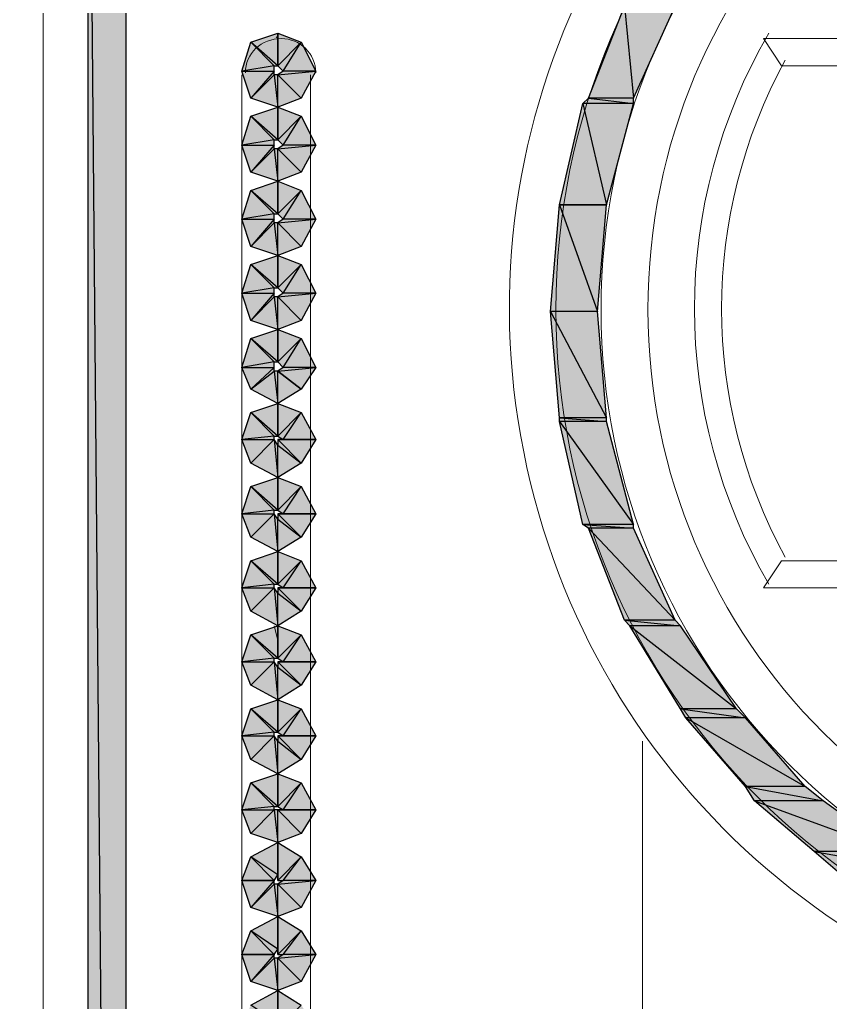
# Model space of a CAD drawing. Header units: millimetres. Extents: x 50 to 186, y -32 to 33.
# Drawn here: x 114.23 to 114.857, y -14.493 to -13.733 of the extents above; entities that cross this region are included whole.
import ezdxf

# ---------------------------------------------------------------- set-up
doc = ezdxf.new("R2010")
doc.units = ezdxf.units.MM
doc.layers.add('Prumada Eletrica', color=40, linetype='Continuous', lineweight=30)

msp = doc.modelspace()

# ---------------------------------------------------------------- hatches: boundary and pattern name
at = {"layer": 'Prumada Eletrica', "true_color": 0x000007}
h = msp.add_hatch(color=7, dxfattribs=at)
h.paths.add_polyline_path([(114.31228, -13.39693), (114.28295, -13.39693), (114.31228, -16.73937)])
h.paths.add_polyline_path([(114.28295, -13.39693), (114.31228, -16.73937), (114.28295, -16.73937)])
h = msp.add_hatch(color=7, dxfattribs=at)
h.paths.add_polyline_path([(114.7369, -13.72237), (114.69779, -13.72237), (114.70477, -13.79361)])
h.paths.add_polyline_path([(114.69779, -13.72237), (114.70477, -13.79361), (114.66985, -13.79361)])
h = msp.add_hatch(color=7, dxfattribs=at)
h.paths.add_polyline_path([(114.42961, -13.74332), (114.42961, -13.76847), (114.40866, -13.75031)])
h.paths.add_polyline_path([(114.42961, -13.76847), (114.40866, -13.75031), (114.42682, -13.76847)])
h.paths.add_polyline_path([(114.40866, -13.75031), (114.42682, -13.76847), (114.40167, -13.77266)])
h.paths.add_polyline_path([(114.42682, -13.76847), (114.40167, -13.77266), (114.42682, -13.77266)])
h.paths.add_polyline_path([(114.40167, -13.77266), (114.42682, -13.77266), (114.40866, -13.79361)])
h.paths.add_polyline_path([(114.42682, -13.77266), (114.40866, -13.79361), (114.42682, -13.77545)])
h.paths.add_polyline_path([(114.40866, -13.79361), (114.42682, -13.77545), (114.42961, -13.80059)])
h.paths.add_polyline_path([(114.42682, -13.77545), (114.42961, -13.80059), (114.42961, -13.77545)])
h.paths.add_polyline_path([(114.42961, -13.80059), (114.42961, -13.77545), (114.44777, -13.79361)])
h = msp.add_hatch(color=7, dxfattribs=at)
h.paths.add_polyline_path([(114.45894, -13.77266), (114.4338, -13.77266), (114.44777, -13.75031)])
h.paths.add_polyline_path([(114.4338, -13.77266), (114.44777, -13.75031), (114.42961, -13.76847)])
h.paths.add_polyline_path([(114.44777, -13.75031), (114.42961, -13.76847), (114.42961, -13.74332)])
h = msp.add_hatch(color=7, dxfattribs=at)
h.paths.add_polyline_path([(114.44777, -13.79361), (114.42961, -13.77545), (114.45894, -13.77266)])
h.paths.add_polyline_path([(114.42961, -13.77545), (114.45894, -13.77266), (114.4338, -13.77266)])
h = msp.add_hatch(color=7, dxfattribs=at)
h.paths.add_polyline_path([(114.70477, -13.7978), (114.66566, -13.7978), (114.68382, -13.87602)])
h.paths.add_polyline_path([(114.66566, -13.7978), (114.68382, -13.87602), (114.6475, -13.87602)])
h = msp.add_hatch(color=7, dxfattribs=at)
h.paths.add_polyline_path([(114.70477, -13.79361), (114.66985, -13.79361), (114.70477, -13.7978)])
h.paths.add_polyline_path([(114.66985, -13.79361), (114.70477, -13.7978), (114.66566, -13.7978)])
h = msp.add_hatch(color=7, dxfattribs=at)
h.paths.add_polyline_path([(114.42961, -13.80059), (114.42961, -13.82573), (114.40866, -13.80757)])
h.paths.add_polyline_path([(114.42961, -13.82573), (114.40866, -13.80757), (114.42682, -13.82573)])
h.paths.add_polyline_path([(114.40866, -13.80757), (114.42682, -13.82573), (114.40167, -13.82992)])
h.paths.add_polyline_path([(114.42682, -13.82573), (114.40167, -13.82992), (114.42682, -13.82992)])
h.paths.add_polyline_path([(114.40167, -13.82992), (114.42682, -13.82992), (114.40866, -13.85087)])
h.paths.add_polyline_path([(114.42682, -13.82992), (114.40866, -13.85087), (114.42682, -13.83272)])
h.paths.add_polyline_path([(114.40866, -13.85087), (114.42682, -13.83272), (114.42961, -13.85786)])
h.paths.add_polyline_path([(114.42682, -13.83272), (114.42961, -13.85786), (114.42961, -13.83272)])
h.paths.add_polyline_path([(114.42961, -13.85786), (114.42961, -13.83272), (114.44777, -13.85087)])
h = msp.add_hatch(color=7, dxfattribs=at)
h.paths.add_polyline_path([(114.45894, -13.82992), (114.4338, -13.82992), (114.44777, -13.80757)])
h.paths.add_polyline_path([(114.4338, -13.82992), (114.44777, -13.80757), (114.42961, -13.82573)])
h.paths.add_polyline_path([(114.44777, -13.80757), (114.42961, -13.82573), (114.42961, -13.80059)])
h = msp.add_hatch(color=7, dxfattribs=at)
h.paths.add_polyline_path([(114.44777, -13.85087), (114.42961, -13.83272), (114.45894, -13.82992)])
h.paths.add_polyline_path([(114.42961, -13.83272), (114.45894, -13.82992), (114.4338, -13.82992)])
h = msp.add_hatch(color=7, dxfattribs=at)
h.paths.add_polyline_path([(114.42961, -13.85786), (114.42961, -13.883), (114.40866, -13.86484)])
h.paths.add_polyline_path([(114.42961, -13.883), (114.40866, -13.86484), (114.42682, -13.883)])
h.paths.add_polyline_path([(114.40866, -13.86484), (114.42682, -13.883), (114.40167, -13.88719)])
h.paths.add_polyline_path([(114.42682, -13.883), (114.40167, -13.88719), (114.42682, -13.88719)])
h.paths.add_polyline_path([(114.40167, -13.88719), (114.42682, -13.88719), (114.40866, -13.90814)])
h.paths.add_polyline_path([(114.42682, -13.88719), (114.40866, -13.90814), (114.42682, -13.88998)])
h.paths.add_polyline_path([(114.40866, -13.90814), (114.42682, -13.88998), (114.42961, -13.91512)])
h.paths.add_polyline_path([(114.42682, -13.88998), (114.42961, -13.91512), (114.42961, -13.88998)])
h.paths.add_polyline_path([(114.42961, -13.91512), (114.42961, -13.88998), (114.44777, -13.90814)])
h = msp.add_hatch(color=7, dxfattribs=at)
h.paths.add_polyline_path([(114.45894, -13.88719), (114.4338, -13.88719), (114.44777, -13.86484)])
h.paths.add_polyline_path([(114.4338, -13.88719), (114.44777, -13.86484), (114.42961, -13.883)])
h.paths.add_polyline_path([(114.44777, -13.86484), (114.42961, -13.883), (114.42961, -13.85786)])
h = msp.add_hatch(color=7, dxfattribs=at)
h.paths.add_polyline_path([(114.68382, -13.87602), (114.6475, -13.87602), (114.67684, -13.95842)])
h.paths.add_polyline_path([(114.6475, -13.87602), (114.67684, -13.95842), (114.64052, -13.95842)])
h = msp.add_hatch(color=7, dxfattribs=at)
h.paths.add_polyline_path([(114.44777, -13.90814), (114.42961, -13.88998), (114.45894, -13.88719)])
h.paths.add_polyline_path([(114.42961, -13.88998), (114.45894, -13.88719), (114.4338, -13.88719)])
h = msp.add_hatch(color=7, dxfattribs=at)
h.paths.add_polyline_path([(114.42961, -13.91512), (114.42961, -13.94027), (114.40866, -13.92211)])
h.paths.add_polyline_path([(114.42961, -13.94027), (114.40866, -13.92211), (114.42682, -13.94027)])
h.paths.add_polyline_path([(114.40866, -13.92211), (114.42682, -13.94027), (114.40167, -13.94446)])
h.paths.add_polyline_path([(114.42682, -13.94027), (114.40167, -13.94446), (114.42682, -13.94446)])
h.paths.add_polyline_path([(114.40167, -13.94446), (114.42682, -13.94446), (114.40866, -13.96541)])
h.paths.add_polyline_path([(114.42682, -13.94446), (114.40866, -13.96541), (114.42682, -13.94725)])
h.paths.add_polyline_path([(114.40866, -13.96541), (114.42682, -13.94725), (114.42961, -13.97239)])
h.paths.add_polyline_path([(114.42682, -13.94725), (114.42961, -13.97239), (114.42961, -13.94725)])
h.paths.add_polyline_path([(114.42961, -13.97239), (114.42961, -13.94725), (114.44777, -13.96541)])
h = msp.add_hatch(color=7, dxfattribs=at)
h.paths.add_polyline_path([(114.45894, -13.94446), (114.4338, -13.94446), (114.44777, -13.92211)])
h.paths.add_polyline_path([(114.4338, -13.94446), (114.44777, -13.92211), (114.42961, -13.94027)])
h.paths.add_polyline_path([(114.44777, -13.92211), (114.42961, -13.94027), (114.42961, -13.91512)])
h = msp.add_hatch(color=7, dxfattribs=at)
h.paths.add_polyline_path([(114.44777, -13.96541), (114.42961, -13.94725), (114.45894, -13.94446)])
h.paths.add_polyline_path([(114.42961, -13.94725), (114.45894, -13.94446), (114.4338, -13.94446)])
h = msp.add_hatch(color=7, dxfattribs=at)
h.paths.add_polyline_path([(114.67684, -13.95842), (114.64052, -13.95842), (114.68382, -14.04083)])
h.paths.add_polyline_path([(114.64052, -13.95842), (114.68382, -14.04083), (114.6475, -14.04083)])
h = msp.add_hatch(color=7, dxfattribs=at)
h.paths.add_polyline_path([(114.42961, -13.97239), (114.42961, -13.99753), (114.40866, -13.97938)])
h.paths.add_polyline_path([(114.42961, -13.99753), (114.40866, -13.97938), (114.42682, -13.99753)])
h.paths.add_polyline_path([(114.40866, -13.97938), (114.42682, -13.99753), (114.40167, -14.00172)])
h.paths.add_polyline_path([(114.42682, -13.99753), (114.40167, -14.00172), (114.42682, -14.00172)])
h.paths.add_polyline_path([(114.40167, -14.00172), (114.42682, -14.00172), (114.40866, -14.01848)])
h.paths.add_polyline_path([(114.42682, -14.00172), (114.40866, -14.01848), (114.42682, -14.00452)])
h.paths.add_polyline_path([(114.40866, -14.01848), (114.42682, -14.00452), (114.42961, -14.02966)])
h.paths.add_polyline_path([(114.42682, -14.00452), (114.42961, -14.02966), (114.42961, -14.00452)])
h.paths.add_polyline_path([(114.42961, -14.02966), (114.42961, -14.00452), (114.44777, -14.01848)])
h = msp.add_hatch(color=7, dxfattribs=at)
h.paths.add_polyline_path([(114.45894, -14.00172), (114.4338, -14.00172), (114.44777, -13.97938)])
h.paths.add_polyline_path([(114.4338, -14.00172), (114.44777, -13.97938), (114.42961, -13.99753)])
h.paths.add_polyline_path([(114.44777, -13.97938), (114.42961, -13.99753), (114.42961, -13.97239)])
h = msp.add_hatch(color=7, dxfattribs=at)
h.paths.add_polyline_path([(114.44777, -14.01848), (114.42961, -14.00452), (114.45894, -14.00172)])
h.paths.add_polyline_path([(114.42961, -14.00452), (114.45894, -14.00172), (114.4338, -14.00172)])
h = msp.add_hatch(color=7, dxfattribs=at)
h.paths.add_polyline_path([(114.42961, -14.02966), (114.42961, -14.0548), (114.40866, -14.03664)])
h.paths.add_polyline_path([(114.42961, -14.0548), (114.40866, -14.03664), (114.42682, -14.0548)])
h.paths.add_polyline_path([(114.40866, -14.03664), (114.42682, -14.0548), (114.40167, -14.05759)])
h.paths.add_polyline_path([(114.42682, -14.0548), (114.40167, -14.05759), (114.42682, -14.05759)])
h.paths.add_polyline_path([(114.40167, -14.05759), (114.42682, -14.05759), (114.40866, -14.07575)])
h = msp.add_hatch(color=7, dxfattribs=at)
h.paths.add_polyline_path([(114.45894, -14.05759), (114.4338, -14.05759), (114.44777, -14.03664)])
h.paths.add_polyline_path([(114.4338, -14.05759), (114.44777, -14.03664), (114.42961, -14.0548)])
h.paths.add_polyline_path([(114.44777, -14.03664), (114.42961, -14.0548), (114.42961, -14.02966)])
h = msp.add_hatch(color=7, dxfattribs=at)
h.paths.add_polyline_path([(114.68382, -14.04083), (114.6475, -14.04083), (114.68382, -14.04363)])
h.paths.add_polyline_path([(114.6475, -14.04083), (114.68382, -14.04363), (114.6475, -14.04363)])
h = msp.add_hatch(color=7, dxfattribs=at)
h.paths.add_polyline_path([(114.68382, -14.04363), (114.6475, -14.04363), (114.70477, -14.12324)])
h.paths.add_polyline_path([(114.6475, -14.04363), (114.70477, -14.12324), (114.66566, -14.12324)])
h = msp.add_hatch(color=7, dxfattribs=at)
h.paths.add_polyline_path([(114.40866, -14.07575), (114.42682, -14.05759), (114.42961, -14.08693)])
h.paths.add_polyline_path([(114.42682, -14.05759), (114.42961, -14.08693), (114.42961, -14.06178)])
h.paths.add_polyline_path([(114.42961, -14.08693), (114.42961, -14.06178), (114.44777, -14.07575)])
h.paths.add_polyline_path([(114.42961, -14.06178), (114.44777, -14.07575), (114.42961, -14.05759)])
h.paths.add_polyline_path([(114.44777, -14.07575), (114.42961, -14.05759), (114.45894, -14.05759)])
h.paths.add_polyline_path([(114.42961, -14.05759), (114.45894, -14.05759), (114.4338, -14.05759)])
h = msp.add_hatch(color=7, dxfattribs=at)
h.paths.add_polyline_path([(114.42961, -14.08693), (114.42961, -14.11207), (114.40866, -14.09391)])
h.paths.add_polyline_path([(114.42961, -14.11207), (114.40866, -14.09391), (114.42682, -14.11207)])
h.paths.add_polyline_path([(114.40866, -14.09391), (114.42682, -14.11207), (114.40167, -14.11486)])
h.paths.add_polyline_path([(114.42682, -14.11207), (114.40167, -14.11486), (114.42682, -14.11486)])
h.paths.add_polyline_path([(114.40167, -14.11486), (114.42682, -14.11486), (114.40866, -14.13302)])
h = msp.add_hatch(color=7, dxfattribs=at)
h.paths.add_polyline_path([(114.45894, -14.11486), (114.4338, -14.11486), (114.44777, -14.09391)])
h.paths.add_polyline_path([(114.4338, -14.11486), (114.44777, -14.09391), (114.42961, -14.11207)])
h.paths.add_polyline_path([(114.44777, -14.09391), (114.42961, -14.11207), (114.42961, -14.08693)])
h = msp.add_hatch(color=7, dxfattribs=at)
h.paths.add_polyline_path([(114.40866, -14.13302), (114.42682, -14.11486), (114.42961, -14.14419)])
h.paths.add_polyline_path([(114.42682, -14.11486), (114.42961, -14.14419), (114.42961, -14.11905)])
h.paths.add_polyline_path([(114.42961, -14.14419), (114.42961, -14.11905), (114.44777, -14.13302)])
h.paths.add_polyline_path([(114.42961, -14.11905), (114.44777, -14.13302), (114.42961, -14.11486)])
h.paths.add_polyline_path([(114.44777, -14.13302), (114.42961, -14.11486), (114.45894, -14.11486)])
h.paths.add_polyline_path([(114.42961, -14.11486), (114.45894, -14.11486), (114.4338, -14.11486)])
h = msp.add_hatch(color=7, dxfattribs=at)
h.paths.add_polyline_path([(114.70477, -14.12324), (114.66566, -14.12324), (114.70477, -14.12604)])
h.paths.add_polyline_path([(114.66566, -14.12324), (114.70477, -14.12604), (114.66985, -14.12604)])
h = msp.add_hatch(color=7, dxfattribs=at)
h.paths.add_polyline_path([(114.70477, -14.12604), (114.66985, -14.12604), (114.7369, -14.19727)])
h.paths.add_polyline_path([(114.66985, -14.12604), (114.7369, -14.19727), (114.69779, -14.19727)])
h = msp.add_hatch(color=7, dxfattribs=at)
h.paths.add_polyline_path([(114.42961, -14.14419), (114.42961, -14.16933), (114.40866, -14.15118)])
h.paths.add_polyline_path([(114.42961, -14.16933), (114.40866, -14.15118), (114.42682, -14.16933)])
h.paths.add_polyline_path([(114.40866, -14.15118), (114.42682, -14.16933), (114.40167, -14.17213)])
h.paths.add_polyline_path([(114.42682, -14.16933), (114.40167, -14.17213), (114.42682, -14.17213)])
h.paths.add_polyline_path([(114.40167, -14.17213), (114.42682, -14.17213), (114.40866, -14.19029)])
h = msp.add_hatch(color=7, dxfattribs=at)
h.paths.add_polyline_path([(114.45894, -14.17213), (114.4338, -14.17213), (114.44777, -14.15118)])
h.paths.add_polyline_path([(114.4338, -14.17213), (114.44777, -14.15118), (114.42961, -14.16933)])
h.paths.add_polyline_path([(114.44777, -14.15118), (114.42961, -14.16933), (114.42961, -14.14419)])
h = msp.add_hatch(color=7, dxfattribs=at)
h.paths.add_polyline_path([(114.40866, -14.19029), (114.42682, -14.17213), (114.42961, -14.20146)])
h.paths.add_polyline_path([(114.42682, -14.17213), (114.42961, -14.20146), (114.42961, -14.17632)])
h.paths.add_polyline_path([(114.42961, -14.20146), (114.42961, -14.17632), (114.44777, -14.19029)])
h.paths.add_polyline_path([(114.42961, -14.17632), (114.44777, -14.19029), (114.42961, -14.17213)])
h.paths.add_polyline_path([(114.44777, -14.19029), (114.42961, -14.17213), (114.45894, -14.17213)])
h.paths.add_polyline_path([(114.42961, -14.17213), (114.45894, -14.17213), (114.4338, -14.17213)])
h = msp.add_hatch(color=7, dxfattribs=at)
h.paths.add_polyline_path([(114.7369, -14.19727), (114.69779, -14.19727), (114.74109, -14.20146)])
h.paths.add_polyline_path([(114.69779, -14.19727), (114.74109, -14.20146), (114.70198, -14.20146)])
h = msp.add_hatch(color=7, dxfattribs=at)
h.paths.add_polyline_path([(114.42961, -14.20146), (114.42961, -14.2266), (114.40866, -14.20844)])
h.paths.add_polyline_path([(114.42961, -14.2266), (114.40866, -14.20844), (114.42682, -14.2266)])
h.paths.add_polyline_path([(114.40866, -14.20844), (114.42682, -14.2266), (114.40167, -14.2294)])
h.paths.add_polyline_path([(114.42682, -14.2266), (114.40167, -14.2294), (114.42682, -14.2294)])
h.paths.add_polyline_path([(114.40167, -14.2294), (114.42682, -14.2294), (114.40866, -14.24755)])
h = msp.add_hatch(color=7, dxfattribs=at)
h.paths.add_polyline_path([(114.45894, -14.2294), (114.4338, -14.2294), (114.44777, -14.20844)])
h.paths.add_polyline_path([(114.4338, -14.2294), (114.44777, -14.20844), (114.42961, -14.2266)])
h.paths.add_polyline_path([(114.44777, -14.20844), (114.42961, -14.2266), (114.42961, -14.20146)])
h = msp.add_hatch(color=7, dxfattribs=at)
h.paths.add_polyline_path([(114.74109, -14.20146), (114.70198, -14.20146), (114.78439, -14.26571)])
h.paths.add_polyline_path([(114.70198, -14.20146), (114.78439, -14.26571), (114.74109, -14.26571)])
h = msp.add_hatch(color=7, dxfattribs=at)
h.paths.add_polyline_path([(114.40866, -14.24755), (114.42682, -14.2294), (114.42961, -14.25873)])
h.paths.add_polyline_path([(114.42682, -14.2294), (114.42961, -14.25873), (114.42961, -14.23359)])
h.paths.add_polyline_path([(114.42961, -14.25873), (114.42961, -14.23359), (114.44777, -14.24755)])
h.paths.add_polyline_path([(114.42961, -14.23359), (114.44777, -14.24755), (114.42961, -14.2294)])
h.paths.add_polyline_path([(114.44777, -14.24755), (114.42961, -14.2294), (114.45894, -14.2294)])
h.paths.add_polyline_path([(114.42961, -14.2294), (114.45894, -14.2294), (114.4338, -14.2294)])
h = msp.add_hatch(color=7, dxfattribs=at)
h.paths.add_polyline_path([(114.42961, -14.25873), (114.42961, -14.28387), (114.40866, -14.26571)])
h.paths.add_polyline_path([(114.42961, -14.28387), (114.40866, -14.26571), (114.42682, -14.28387)])
h.paths.add_polyline_path([(114.40866, -14.26571), (114.42682, -14.28387), (114.40167, -14.28666)])
h.paths.add_polyline_path([(114.42682, -14.28387), (114.40167, -14.28666), (114.42682, -14.28666)])
h.paths.add_polyline_path([(114.40167, -14.28666), (114.42682, -14.28666), (114.40866, -14.30482)])
h = msp.add_hatch(color=7, dxfattribs=at)
h.paths.add_polyline_path([(114.45894, -14.28666), (114.4338, -14.28666), (114.44777, -14.26571)])
h.paths.add_polyline_path([(114.4338, -14.28666), (114.44777, -14.26571), (114.42961, -14.28387)])
h.paths.add_polyline_path([(114.44777, -14.26571), (114.42961, -14.28387), (114.42961, -14.25873)])
h = msp.add_hatch(color=7, dxfattribs=at)
h.paths.add_polyline_path([(114.78439, -14.26571), (114.74109, -14.26571), (114.79137, -14.27269)])
h.paths.add_polyline_path([(114.74109, -14.26571), (114.79137, -14.27269), (114.74528, -14.27269)])
h = msp.add_hatch(color=7, dxfattribs=at)
h.paths.add_polyline_path([(114.79137, -14.27269), (114.74528, -14.27269), (114.83746, -14.32577)])
h.paths.add_polyline_path([(114.74528, -14.27269), (114.83746, -14.32577), (114.79137, -14.32577)])
h = msp.add_hatch(color=7, dxfattribs=at)
h.paths.add_polyline_path([(114.40866, -14.30482), (114.42682, -14.28666), (114.42961, -14.31599)])
h.paths.add_polyline_path([(114.42682, -14.28666), (114.42961, -14.31599), (114.42961, -14.29085)])
h.paths.add_polyline_path([(114.42961, -14.31599), (114.42961, -14.29085), (114.44777, -14.30482)])
h.paths.add_polyline_path([(114.42961, -14.29085), (114.44777, -14.30482), (114.42961, -14.28666)])
h.paths.add_polyline_path([(114.44777, -14.30482), (114.42961, -14.28666), (114.45894, -14.28666)])
h.paths.add_polyline_path([(114.42961, -14.28666), (114.45894, -14.28666), (114.4338, -14.28666)])
h = msp.add_hatch(color=7, dxfattribs=at)
h.paths.add_polyline_path([(114.42961, -14.31599), (114.42961, -14.34114), (114.40866, -14.32298)])
h.paths.add_polyline_path([(114.42961, -14.34114), (114.40866, -14.32298), (114.42682, -14.34114)])
h.paths.add_polyline_path([(114.40866, -14.32298), (114.42682, -14.34114), (114.40167, -14.34393)])
h.paths.add_polyline_path([(114.42682, -14.34114), (114.40167, -14.34393), (114.42682, -14.34393)])
h.paths.add_polyline_path([(114.40167, -14.34393), (114.42682, -14.34393), (114.40866, -14.36209)])
h = msp.add_hatch(color=7, dxfattribs=at)
h.paths.add_polyline_path([(114.45894, -14.34393), (114.4338, -14.34393), (114.44777, -14.32298)])
h.paths.add_polyline_path([(114.4338, -14.34393), (114.44777, -14.32298), (114.42961, -14.34114)])
h.paths.add_polyline_path([(114.44777, -14.32298), (114.42961, -14.34114), (114.42961, -14.31599)])
h = msp.add_hatch(color=7, dxfattribs=at)
h.paths.add_polyline_path([(114.83746, -14.32577), (114.79137, -14.32577), (114.85143, -14.33695)])
h.paths.add_polyline_path([(114.79137, -14.32577), (114.85143, -14.33695), (114.79835, -14.33695)])
h = msp.add_hatch(color=7, dxfattribs=at)
h.paths.add_polyline_path([(114.85143, -14.33695), (114.79835, -14.33695), (114.9059, -14.37605)])
h.paths.add_polyline_path([(114.79835, -14.33695), (114.9059, -14.37605), (114.84445, -14.37605)])
h = msp.add_hatch(color=7, dxfattribs=at)
h.paths.add_polyline_path([(114.40866, -14.36209), (114.42682, -14.34393), (114.42961, -14.36907)])
h.paths.add_polyline_path([(114.42682, -14.34393), (114.42961, -14.36907), (114.42961, -14.34393)])
h.paths.add_polyline_path([(114.42961, -14.36907), (114.42961, -14.34393), (114.44777, -14.36209)])
h = msp.add_hatch(color=7, dxfattribs=at)
h.paths.add_polyline_path([(114.44777, -14.36209), (114.42961, -14.34393), (114.45894, -14.34393)])
h.paths.add_polyline_path([(114.42961, -14.34393), (114.45894, -14.34393), (114.4338, -14.34393)])
h = msp.add_hatch(color=7, dxfattribs=at)
h.paths.add_polyline_path([(114.45894, -14.3984), (114.4338, -14.3984), (114.44777, -14.38025)])
h.paths.add_polyline_path([(114.4338, -14.3984), (114.44777, -14.38025), (114.42961, -14.3984)])
h.paths.add_polyline_path([(114.44777, -14.38025), (114.42961, -14.3984), (114.42961, -14.36907)])
h.paths.add_polyline_path([(114.42961, -14.3984), (114.42961, -14.36907), (114.42961, -14.39421)])
h.paths.add_polyline_path([(114.42961, -14.36907), (114.42961, -14.39421), (114.40866, -14.38025)])
h.paths.add_polyline_path([(114.42961, -14.39421), (114.40866, -14.38025), (114.42682, -14.3984)])
h.paths.add_polyline_path([(114.40866, -14.38025), (114.42682, -14.3984), (114.40167, -14.3984)])
h = msp.add_hatch(color=7, dxfattribs=at)
h.paths.add_polyline_path([(114.9059, -14.37605), (114.84445, -14.37605), (114.93105, -14.39142)])
h.paths.add_polyline_path([(114.84445, -14.37605), (114.93105, -14.39142), (114.8626, -14.39142)])
h = msp.add_hatch(color=7, dxfattribs=at)
h.paths.add_polyline_path([(114.40167, -14.3984), (114.42682, -14.3984), (114.40866, -14.41935)])
h.paths.add_polyline_path([(114.42682, -14.3984), (114.40866, -14.41935), (114.42682, -14.4012)])
h.paths.add_polyline_path([(114.40866, -14.41935), (114.42682, -14.4012), (114.42961, -14.42634)])
h.paths.add_polyline_path([(114.42682, -14.4012), (114.42961, -14.42634), (114.42961, -14.4012)])
h.paths.add_polyline_path([(114.42961, -14.42634), (114.42961, -14.4012), (114.44777, -14.41935)])
h = msp.add_hatch(color=7, dxfattribs=at)
h.paths.add_polyline_path([(114.44777, -14.41935), (114.42961, -14.4012), (114.45894, -14.3984)])
h.paths.add_polyline_path([(114.42961, -14.4012), (114.45894, -14.3984), (114.4338, -14.3984)])
h = msp.add_hatch(color=7, dxfattribs=at)
h.paths.add_polyline_path([(114.45894, -14.45567), (114.4338, -14.45567), (114.44777, -14.43751)])
h.paths.add_polyline_path([(114.4338, -14.45567), (114.44777, -14.43751), (114.42961, -14.45567)])
h.paths.add_polyline_path([(114.44777, -14.43751), (114.42961, -14.45567), (114.42961, -14.42634)])
h.paths.add_polyline_path([(114.42961, -14.45567), (114.42961, -14.42634), (114.42961, -14.45148)])
h.paths.add_polyline_path([(114.42961, -14.42634), (114.42961, -14.45148), (114.40866, -14.43751)])
h.paths.add_polyline_path([(114.42961, -14.45148), (114.40866, -14.43751), (114.42682, -14.45567)])
h.paths.add_polyline_path([(114.40866, -14.43751), (114.42682, -14.45567), (114.40167, -14.45567)])
h = msp.add_hatch(color=7, dxfattribs=at)
h.paths.add_polyline_path([(114.40167, -14.45567), (114.42682, -14.45567), (114.40866, -14.47662)])
h.paths.add_polyline_path([(114.42682, -14.45567), (114.40866, -14.47662), (114.42682, -14.45846)])
h.paths.add_polyline_path([(114.40866, -14.47662), (114.42682, -14.45846), (114.42961, -14.48361)])
h.paths.add_polyline_path([(114.42682, -14.45846), (114.42961, -14.48361), (114.42961, -14.45846)])
h.paths.add_polyline_path([(114.42961, -14.48361), (114.42961, -14.45846), (114.44777, -14.47662)])
h = msp.add_hatch(color=7, dxfattribs=at)
h.paths.add_polyline_path([(114.44777, -14.47662), (114.42961, -14.45846), (114.45894, -14.45567)])
h.paths.add_polyline_path([(114.42961, -14.45846), (114.45894, -14.45567), (114.4338, -14.45567)])
h = msp.add_hatch(color=7, dxfattribs=at)
h.paths.add_polyline_path([(114.45894, -14.51294), (114.4338, -14.51294), (114.44777, -14.49478)])
h.paths.add_polyline_path([(114.4338, -14.51294), (114.44777, -14.49478), (114.42961, -14.51294)])
h.paths.add_polyline_path([(114.44777, -14.49478), (114.42961, -14.51294), (114.42961, -14.48361)])
h.paths.add_polyline_path([(114.42961, -14.51294), (114.42961, -14.48361), (114.42961, -14.50875)])
h.paths.add_polyline_path([(114.42961, -14.48361), (114.42961, -14.50875), (114.40866, -14.49478)])
h.paths.add_polyline_path([(114.42961, -14.50875), (114.40866, -14.49478), (114.42682, -14.51294)])
h.paths.add_polyline_path([(114.40866, -14.49478), (114.42682, -14.51294), (114.40167, -14.51294)])

# ---------------------------------------------------------------- linework, layer by layer
at = {"layer": 'Prumada Eletrica', "color": 7, "linetype": 'Continuous', "lineweight": 20, "true_color": 0x000007}
for points in [[(112.39174, -13.03237), (114.24803, -13.03237), (114.24803, -16.73937), (112.39174, -16.73937)], [(114.24803, -13.03237), (116.10013, -13.03237), (116.10013, -16.73937), (114.24803, -16.73937)]]:
    msp.add_lwpolyline(points, close=True, dxfattribs=at)
for points in [[(114.31228, -16.73937), (114.31228, -13.18183), (114.31228, -13.18183)], [(114.24803, -13.26144), (114.24803, -16.73937), (112.39174, -16.73937), (112.39174, -13.26144)], [(116.10013, -13.26144), (116.10013, -16.73937), (114.24803, -16.73937), (114.24803, -13.26144)], [(114.28295, -13.39693), (114.28295, -16.73937), (114.31228, -16.73937), (114.26898, -16.73937)], [(114.42961, -13.74751), (114.42821, -13.74612), (114.42821, -13.74612)], [(114.8193, -13.76847), (114.80534, -13.74751), (114.80534, -13.74751)], [(114.80534, -13.74751), (115.54562, -13.74751), (115.54562, -13.74751)], [(114.40167, -14.68334), (114.40167, -13.77545), (114.40167, -13.77545)], [(114.45475, -13.77545), (114.45475, -14.68334), (114.45475, -14.68334)], [(114.8193, -13.76847), (115.53445, -13.76847), (115.53445, -13.76847)], [(114.8193, -14.15118), (114.80534, -14.17213), (114.80534, -14.17213)], [(115.53445, -14.15118), (114.8193, -14.15118), (114.8193, -14.15118)], [(115.54562, -14.17213), (114.80534, -14.17213), (114.80534, -14.17213)], [(114.80534, -14.17213), (115.16291, -14.17213), (115.16291, -14.17213)], [(114.42961, -14.21263), (114.42682, -14.20146), (114.42682, -14.20146)], [(114.71175, -14.63725), (114.71175, -14.29085), (114.71175, -14.29085)]]:
    msp.add_lwpolyline(points, dxfattribs=at)
at = {"layer": 'Prumada Eletrica', "color": 7, "linetype": 'Continuous', "lineweight": -2, "true_color": 0x000007}
for points in [[(114.31228, -13.39693), (114.28295, -13.39693), (114.31228, -16.73937)], [(114.28295, -13.39693), (114.31228, -16.73937), (114.28295, -16.73937)], [(114.69779, -13.72237), (114.70477, -13.79361), (114.66985, -13.79361)], [(114.7369, -13.72237), (114.69779, -13.72237), (114.70477, -13.79361)], [(114.42961, -13.74332), (114.42961, -13.76847), (114.40866, -13.75031)], [(114.44777, -13.75031), (114.42961, -13.76847), (114.42961, -13.74332)], [(114.40866, -13.75031), (114.42682, -13.76847), (114.40167, -13.77266)], [(114.42961, -13.76847), (114.40866, -13.75031), (114.42682, -13.76847)], [(114.4338, -13.77266), (114.44777, -13.75031), (114.42961, -13.76847)], [(114.45894, -13.77266), (114.4338, -13.77266), (114.44777, -13.75031)], [(114.42682, -13.76847), (114.40167, -13.77266), (114.42682, -13.77266)], [(114.40167, -13.77266), (114.42682, -13.77266), (114.40866, -13.79361)], [(114.42682, -13.77266), (114.40866, -13.79361), (114.42682, -13.77545)], [(114.40866, -13.79361), (114.42682, -13.77545), (114.42961, -13.80059)], [(114.42682, -13.77545), (114.42961, -13.80059), (114.42961, -13.77545)], [(114.44777, -13.79361), (114.42961, -13.77545), (114.45894, -13.77266)], [(114.42961, -13.77545), (114.45894, -13.77266), (114.4338, -13.77266)], [(114.42961, -13.80059), (114.42961, -13.77545), (114.44777, -13.79361)], [(114.66566, -13.7978), (114.68382, -13.87602), (114.6475, -13.87602)], [(114.66985, -13.79361), (114.70477, -13.7978), (114.66566, -13.7978)], [(114.70477, -13.7978), (114.66566, -13.7978), (114.68382, -13.87602)], [(114.70477, -13.79361), (114.66985, -13.79361), (114.70477, -13.7978)], [(114.42961, -13.80059), (114.42961, -13.82573), (114.40866, -13.80757)], [(114.44777, -13.80757), (114.42961, -13.82573), (114.42961, -13.80059)], [(114.40866, -13.80757), (114.42682, -13.82573), (114.40167, -13.82992)], [(114.42961, -13.82573), (114.40866, -13.80757), (114.42682, -13.82573)], [(114.4338, -13.82992), (114.44777, -13.80757), (114.42961, -13.82573)], [(114.45894, -13.82992), (114.4338, -13.82992), (114.44777, -13.80757)], [(114.42682, -13.82573), (114.40167, -13.82992), (114.42682, -13.82992)], [(114.40167, -13.82992), (114.42682, -13.82992), (114.40866, -13.85087)], [(114.42682, -13.82992), (114.40866, -13.85087), (114.42682, -13.83272)], [(114.40866, -13.85087), (114.42682, -13.83272), (114.42961, -13.85786)], [(114.42682, -13.83272), (114.42961, -13.85786), (114.42961, -13.83272)], [(114.44777, -13.85087), (114.42961, -13.83272), (114.45894, -13.82992)], [(114.42961, -13.83272), (114.45894, -13.82992), (114.4338, -13.82992)], [(114.42961, -13.85786), (114.42961, -13.83272), (114.44777, -13.85087)], [(114.42961, -13.85786), (114.42961, -13.883), (114.40866, -13.86484)], [(114.44777, -13.86484), (114.42961, -13.883), (114.42961, -13.85786)], [(114.40866, -13.86484), (114.42682, -13.883), (114.40167, -13.88719)], [(114.42961, -13.883), (114.40866, -13.86484), (114.42682, -13.883)], [(114.4338, -13.88719), (114.44777, -13.86484), (114.42961, -13.883)], [(114.45894, -13.88719), (114.4338, -13.88719), (114.44777, -13.86484)], [(114.6475, -13.87602), (114.67684, -13.95842), (114.64052, -13.95842)], [(114.6475, -13.87602), (114.68382, -13.87602), (114.68382, -13.87602)], [(114.68382, -13.87602), (114.68382, -13.87602), (114.6475, -13.87602)], [(114.68382, -13.87602), (114.6475, -13.87602), (114.67684, -13.95842)], [(114.42682, -13.883), (114.40167, -13.88719), (114.42682, -13.88719)], [(114.40167, -13.88719), (114.42682, -13.88719), (114.40866, -13.90814)], [(114.42682, -13.88719), (114.40866, -13.90814), (114.42682, -13.88998)], [(114.44777, -13.90814), (114.42961, -13.88998), (114.45894, -13.88719)], [(114.42961, -13.88998), (114.45894, -13.88719), (114.4338, -13.88719)], [(114.40866, -13.90814), (114.42682, -13.88998), (114.42961, -13.91512)], [(114.42682, -13.88998), (114.42961, -13.91512), (114.42961, -13.88998)], [(114.42961, -13.91512), (114.42961, -13.88998), (114.44777, -13.90814)], [(114.42961, -13.91512), (114.42961, -13.94027), (114.40866, -13.92211)], [(114.44777, -13.92211), (114.42961, -13.94027), (114.42961, -13.91512)], [(114.40866, -13.92211), (114.42682, -13.94027), (114.40167, -13.94446)], [(114.42961, -13.94027), (114.40866, -13.92211), (114.42682, -13.94027)], [(114.4338, -13.94446), (114.44777, -13.92211), (114.42961, -13.94027)], [(114.45894, -13.94446), (114.4338, -13.94446), (114.44777, -13.92211)], [(114.42682, -13.94027), (114.40167, -13.94446), (114.42682, -13.94446)], [(114.40167, -13.94446), (114.42682, -13.94446), (114.40866, -13.96541)], [(114.42682, -13.94446), (114.40866, -13.96541), (114.42682, -13.94725)], [(114.40866, -13.96541), (114.42682, -13.94725), (114.42961, -13.97239)], [(114.42682, -13.94725), (114.42961, -13.97239), (114.42961, -13.94725)], [(114.44777, -13.96541), (114.42961, -13.94725), (114.45894, -13.94446)], [(114.42961, -13.94725), (114.45894, -13.94446), (114.4338, -13.94446)], [(114.42961, -13.97239), (114.42961, -13.94725), (114.44777, -13.96541)], [(114.67684, -13.95842), (114.64052, -13.95842), (114.68382, -14.04083)], [(114.64052, -13.95842), (114.68382, -14.04083), (114.6475, -14.04083)], [(114.42961, -13.97239), (114.42961, -13.99753), (114.40866, -13.97938)], [(114.44777, -13.97938), (114.42961, -13.99753), (114.42961, -13.97239)], [(114.40866, -13.97938), (114.42682, -13.99753), (114.40167, -14.00172)], [(114.42961, -13.99753), (114.40866, -13.97938), (114.42682, -13.99753)], [(114.4338, -14.00172), (114.44777, -13.97938), (114.42961, -13.99753)], [(114.45894, -14.00172), (114.4338, -14.00172), (114.44777, -13.97938)], [(114.42682, -13.99753), (114.40167, -14.00172), (114.42682, -14.00172)], [(114.40167, -14.00172), (114.42682, -14.00172), (114.40866, -14.01848)], [(114.42682, -14.00172), (114.40866, -14.01848), (114.42682, -14.00452)], [(114.44777, -14.01848), (114.42961, -14.00452), (114.45894, -14.00172)], [(114.42961, -14.00452), (114.45894, -14.00172), (114.4338, -14.00172)], [(114.40866, -14.01848), (114.42682, -14.00452), (114.42961, -14.02966)], [(114.42682, -14.00452), (114.42961, -14.02966), (114.42961, -14.00452)], [(114.42961, -14.02966), (114.42961, -14.00452), (114.44777, -14.01848)], [(114.42961, -14.02966), (114.42961, -14.0548), (114.40866, -14.03664)], [(114.44777, -14.03664), (114.42961, -14.0548), (114.42961, -14.02966)], [(114.40866, -14.03664), (114.42682, -14.0548), (114.40167, -14.05759)], [(114.42961, -14.0548), (114.40866, -14.03664), (114.42682, -14.0548)], [(114.4338, -14.05759), (114.44777, -14.03664), (114.42961, -14.0548)], [(114.45894, -14.05759), (114.4338, -14.05759), (114.44777, -14.03664)], [(114.68382, -14.04083), (114.6475, -14.04083), (114.68382, -14.04363)], [(114.6475, -14.04083), (114.68382, -14.04363), (114.6475, -14.04363)], [(114.68382, -14.04363), (114.6475, -14.04363), (114.70477, -14.12324)], [(114.6475, -14.04363), (114.70477, -14.12324), (114.66566, -14.12324)], [(114.42682, -14.0548), (114.40167, -14.05759), (114.42682, -14.05759)], [(114.40167, -14.05759), (114.42682, -14.05759), (114.40866, -14.07575)], [(114.40866, -14.07575), (114.42682, -14.05759), (114.42961, -14.08693)], [(114.42682, -14.05759), (114.42961, -14.08693), (114.42961, -14.06178)], [(114.42961, -14.06178), (114.44777, -14.07575), (114.42961, -14.05759)], [(114.44777, -14.07575), (114.42961, -14.05759), (114.45894, -14.05759)], [(114.42961, -14.05759), (114.45894, -14.05759), (114.4338, -14.05759)], [(114.42961, -14.08693), (114.42961, -14.06178), (114.44777, -14.07575)], [(114.42961, -14.08693), (114.42961, -14.11207), (114.40866, -14.09391)], [(114.44777, -14.09391), (114.42961, -14.11207), (114.42961, -14.08693)], [(114.40866, -14.09391), (114.42682, -14.11207), (114.40167, -14.11486)], [(114.42961, -14.11207), (114.40866, -14.09391), (114.42682, -14.11207)], [(114.4338, -14.11486), (114.44777, -14.09391), (114.42961, -14.11207)], [(114.45894, -14.11486), (114.4338, -14.11486), (114.44777, -14.09391)], [(114.42682, -14.11207), (114.40167, -14.11486), (114.42682, -14.11486)], [(114.40167, -14.11486), (114.42682, -14.11486), (114.40866, -14.13302)], [(114.40866, -14.13302), (114.42682, -14.11486), (114.42961, -14.14419)], [(114.42682, -14.11486), (114.42961, -14.14419), (114.42961, -14.11905)], [(114.42961, -14.11905), (114.44777, -14.13302), (114.42961, -14.11486)], [(114.44777, -14.13302), (114.42961, -14.11486), (114.45894, -14.11486)], [(114.42961, -14.11486), (114.45894, -14.11486), (114.4338, -14.11486)], [(114.42961, -14.14419), (114.42961, -14.11905), (114.44777, -14.13302)], [(114.70477, -14.12324), (114.66566, -14.12324), (114.70477, -14.12604)], [(114.66566, -14.12324), (114.70477, -14.12604), (114.66985, -14.12604)], [(114.70477, -14.12604), (114.66985, -14.12604), (114.7369, -14.19727)], [(114.66985, -14.12604), (114.7369, -14.19727), (114.69779, -14.19727)], [(114.42961, -14.14419), (114.42961, -14.16933), (114.40866, -14.15118)], [(114.44777, -14.15118), (114.42961, -14.16933), (114.42961, -14.14419)], [(114.40866, -14.15118), (114.42682, -14.16933), (114.40167, -14.17213)], [(114.42961, -14.16933), (114.40866, -14.15118), (114.42682, -14.16933)], [(114.4338, -14.17213), (114.44777, -14.15118), (114.42961, -14.16933)], [(114.45894, -14.17213), (114.4338, -14.17213), (114.44777, -14.15118)], [(114.42682, -14.16933), (114.40167, -14.17213), (114.42682, -14.17213)], [(114.40167, -14.17213), (114.42682, -14.17213), (114.40866, -14.19029)], [(114.40866, -14.19029), (114.42682, -14.17213), (114.42961, -14.20146)], [(114.42682, -14.17213), (114.42961, -14.20146), (114.42961, -14.17632)], [(114.42961, -14.17632), (114.44777, -14.19029), (114.42961, -14.17213)], [(114.44777, -14.19029), (114.42961, -14.17213), (114.45894, -14.17213)], [(114.42961, -14.17213), (114.45894, -14.17213), (114.4338, -14.17213)], [(114.42961, -14.20146), (114.42961, -14.17632), (114.44777, -14.19029)], [(114.7369, -14.19727), (114.69779, -14.19727), (114.74109, -14.20146)], [(114.69779, -14.19727), (114.74109, -14.20146), (114.70198, -14.20146)], [(114.40866, -14.20844), (114.42682, -14.2266), (114.40167, -14.2294)], [(114.42961, -14.20146), (114.42961, -14.2266), (114.40866, -14.20844)], [(114.42961, -14.2266), (114.40866, -14.20844), (114.42682, -14.2266)], [(114.44777, -14.20844), (114.42961, -14.2266), (114.42961, -14.20146)], [(114.4338, -14.2294), (114.44777, -14.20844), (114.42961, -14.2266)], [(114.45894, -14.2294), (114.4338, -14.2294), (114.44777, -14.20844)], [(114.74109, -14.20146), (114.70198, -14.20146), (114.78439, -14.26571)], [(114.70198, -14.20146), (114.78439, -14.26571), (114.74109, -14.26571)], [(114.42682, -14.2266), (114.40167, -14.2294), (114.42682, -14.2294)], [(114.40167, -14.2294), (114.42682, -14.2294), (114.40866, -14.24755)], [(114.40866, -14.24755), (114.42682, -14.2294), (114.42961, -14.25873)], [(114.42682, -14.2294), (114.42961, -14.25873), (114.42961, -14.23359)], [(114.42961, -14.23359), (114.44777, -14.24755), (114.42961, -14.2294)], [(114.44777, -14.24755), (114.42961, -14.2294), (114.45894, -14.2294)], [(114.42961, -14.2294), (114.45894, -14.2294), (114.4338, -14.2294)], [(114.42961, -14.25873), (114.42961, -14.23359), (114.44777, -14.24755)], [(114.42961, -14.25873), (114.42961, -14.28387), (114.40866, -14.26571)], [(114.44777, -14.26571), (114.42961, -14.28387), (114.42961, -14.25873)], [(114.40866, -14.26571), (114.42682, -14.28387), (114.40167, -14.28666)], [(114.42961, -14.28387), (114.40866, -14.26571), (114.42682, -14.28387)], [(114.4338, -14.28666), (114.44777, -14.26571), (114.42961, -14.28387)], [(114.45894, -14.28666), (114.4338, -14.28666), (114.44777, -14.26571)], [(114.78439, -14.26571), (114.74109, -14.26571), (114.79137, -14.27269)], [(114.74109, -14.26571), (114.79137, -14.27269), (114.74528, -14.27269)], [(114.79137, -14.27269), (114.74528, -14.27269), (114.83746, -14.32577)], [(114.74528, -14.27269), (114.83746, -14.32577), (114.79137, -14.32577)], [(114.42682, -14.28387), (114.40167, -14.28666), (114.42682, -14.28666)], [(114.40167, -14.28666), (114.42682, -14.28666), (114.40866, -14.30482)], [(114.40866, -14.30482), (114.42682, -14.28666), (114.42961, -14.31599)], [(114.42682, -14.28666), (114.42961, -14.31599), (114.42961, -14.29085)], [(114.42961, -14.29085), (114.44777, -14.30482), (114.42961, -14.28666)], [(114.44777, -14.30482), (114.42961, -14.28666), (114.45894, -14.28666)], [(114.42961, -14.28666), (114.45894, -14.28666), (114.4338, -14.28666)], [(114.42961, -14.31599), (114.42961, -14.29085), (114.44777, -14.30482)], [(114.42961, -14.31599), (114.42961, -14.34114), (114.40866, -14.32298)], [(114.44777, -14.32298), (114.42961, -14.34114), (114.42961, -14.31599)], [(114.40866, -14.32298), (114.42682, -14.34114), (114.40167, -14.34393)], [(114.42961, -14.34114), (114.40866, -14.32298), (114.42682, -14.34114)], [(114.4338, -14.34393), (114.44777, -14.32298), (114.42961, -14.34114)], [(114.45894, -14.34393), (114.4338, -14.34393), (114.44777, -14.32298)], [(114.83746, -14.32577), (114.79137, -14.32577), (114.85143, -14.33695)], [(114.79137, -14.32577), (114.85143, -14.33695), (114.79835, -14.33695)], [(114.85143, -14.33695), (114.79835, -14.33695), (114.9059, -14.37605)], [(114.79835, -14.33695), (114.9059, -14.37605), (114.84445, -14.37605)], [(114.42682, -14.34114), (114.40167, -14.34393), (114.42682, -14.34393)], [(114.40167, -14.34393), (114.42682, -14.34393), (114.40866, -14.36209)], [(114.40866, -14.36209), (114.42682, -14.34393), (114.42961, -14.36907)], [(114.42682, -14.34393), (114.42961, -14.36907), (114.42961, -14.34393)], [(114.42961, -14.36907), (114.42961, -14.34393), (114.44777, -14.36209)], [(114.44777, -14.36209), (114.42961, -14.34393), (114.45894, -14.34393)], [(114.42961, -14.34393), (114.45894, -14.34393), (114.4338, -14.34393)], [(114.42961, -14.36907), (114.42961, -14.39421), (114.40866, -14.38025)], [(114.44777, -14.38025), (114.42961, -14.3984), (114.42961, -14.36907)], [(114.42961, -14.3984), (114.42961, -14.36907), (114.42961, -14.39421)], [(114.9059, -14.37605), (114.84445, -14.37605), (114.93105, -14.39142)], [(114.84445, -14.37605), (114.93105, -14.39142), (114.8626, -14.39142)], [(114.40866, -14.38025), (114.42682, -14.3984), (114.40167, -14.3984)], [(114.42961, -14.39421), (114.40866, -14.38025), (114.42682, -14.3984)], [(114.4338, -14.3984), (114.44777, -14.38025), (114.42961, -14.3984)], [(114.45894, -14.3984), (114.4338, -14.3984), (114.44777, -14.38025)], [(114.40167, -14.3984), (114.42682, -14.3984), (114.40866, -14.41935)], [(114.42682, -14.3984), (114.40866, -14.41935), (114.42682, -14.4012)], [(114.44777, -14.41935), (114.42961, -14.4012), (114.45894, -14.3984)], [(114.42961, -14.4012), (114.45894, -14.3984), (114.4338, -14.3984)], [(114.40866, -14.41935), (114.42682, -14.4012), (114.42961, -14.42634)], [(114.42682, -14.4012), (114.42961, -14.42634), (114.42961, -14.4012)], [(114.42961, -14.42634), (114.42961, -14.4012), (114.44777, -14.41935)], [(114.42961, -14.42634), (114.42961, -14.45148), (114.40866, -14.43751)], [(114.44777, -14.43751), (114.42961, -14.45567), (114.42961, -14.42634)], [(114.42961, -14.45567), (114.42961, -14.42634), (114.42961, -14.45148)], [(114.40866, -14.43751), (114.42682, -14.45567), (114.40167, -14.45567)], [(114.42961, -14.45148), (114.40866, -14.43751), (114.42682, -14.45567)], [(114.4338, -14.45567), (114.44777, -14.43751), (114.42961, -14.45567)], [(114.45894, -14.45567), (114.4338, -14.45567), (114.44777, -14.43751)], [(114.40167, -14.45567), (114.42682, -14.45567), (114.40866, -14.47662)], [(114.42682, -14.45567), (114.40866, -14.47662), (114.42682, -14.45846)], [(114.40866, -14.47662), (114.42682, -14.45846), (114.42961, -14.48361)], [(114.42682, -14.45846), (114.42961, -14.48361), (114.42961, -14.45846)], [(114.44777, -14.47662), (114.42961, -14.45846), (114.45894, -14.45567)], [(114.42961, -14.45846), (114.45894, -14.45567), (114.4338, -14.45567)], [(114.42961, -14.48361), (114.42961, -14.45846), (114.44777, -14.47662)], [(114.42961, -14.48361), (114.42961, -14.50875), (114.40866, -14.49478)], [(114.44777, -14.49478), (114.42961, -14.51294), (114.42961, -14.48361)], [(114.42961, -14.51294), (114.42961, -14.48361), (114.42961, -14.50875)]]:
    msp.add_lwpolyline(points, close=True, dxfattribs=at)
at = {"layer": 'Prumada Eletrica', "color": 7, "linetype": 'Continuous', "lineweight": 20, "true_color": 0x000007}
for points in [[(115.71323, -13.95703), (115.71323, -13.66091), (115.47438, -13.42207), (115.17967, -13.42207), (115.17967, -13.42207), (114.88356, -13.42207), (114.64471, -13.66091), (114.64471, -13.95703), (114.64471, -13.95703), (114.64471, -14.25174), (114.88356, -14.49059), (115.17967, -14.49059), (115.17967, -14.49059), (115.47438, -14.49059), (115.71323, -14.25174), (115.71323, -13.95703)], [(114.91847, -13.45), (114.68382, -13.57013), (114.5623, -13.83551), (114.62516, -14.09112), (114.62516, -14.09112), (114.68661, -14.34672), (114.91568, -14.5269), (115.17967, -14.5269), (115.17967, -14.5269), (115.44226, -14.5269), (115.67133, -14.34672), (115.73278, -14.09112), (115.73278, -14.09112), (115.79564, -13.83551), (115.67412, -13.57013), (115.44086, -13.45)], [(115.67831, -13.95703), (115.67831, -13.68047), (115.45483, -13.45699), (115.17967, -13.45699), (115.17967, -13.45699), (114.90311, -13.45699), (114.67963, -13.68047), (114.67963, -13.95703), (114.67963, -13.95703), (114.67963, -14.23219), (114.90311, -14.45567), (115.17967, -14.45567), (115.17967, -14.45567), (115.45483, -14.45567), (115.67831, -14.23219), (115.67831, -13.95703)], [(115.642, -13.95703), (115.642, -13.70002), (115.43528, -13.4933), (115.17967, -13.4933), (115.17967, -13.4933), (114.92266, -13.4933), (114.71594, -13.70002), (114.71594, -13.95703), (114.71594, -13.95703), (114.71594, -14.21263), (114.92266, -14.41935), (115.17967, -14.41935), (115.17967, -14.41935), (115.43528, -14.41935), (115.642, -14.21263), (115.642, -13.95703)]]:
    msp.add_open_spline(points, degree=3, knots=[0, 0, 0, 0, 0.0625, 0.0625, 0.0625, 0.062501, 0.125, 0.125, 0.125, 0.125001, 0.1875, 0.1875, 0.1875, 0.187501, 1, 1, 1, 1], dxfattribs=at)
for points in [[(114.80953, -13.74332), (114.73271, -13.87462), (114.73271, -14.03804), (114.80953, -14.16933)], [(114.4324, -13.74751), (114.41704, -13.74751), (114.40447, -13.75869), (114.40447, -13.77405)], [(114.45894, -13.77405), (114.45894, -13.75869), (114.44637, -13.74751), (114.4324, -13.74751)], [(114.8221, -13.76427), (114.75645, -13.8844), (114.75645, -14.02826), (114.8221, -14.14838)]]:
    msp.add_open_spline(points, degree=3, dxfattribs=at)

doc.saveas('drawing.dxf')
